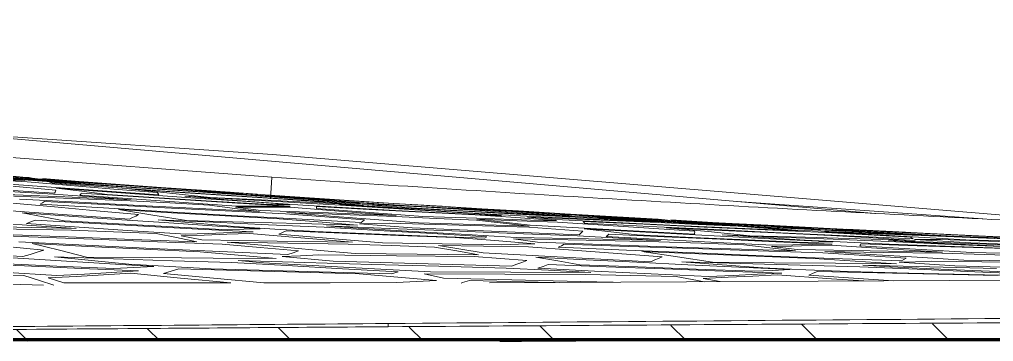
# Model space of a CAD drawing. Header units: metres. Extents: x -199 to 506, y -5 to 23.
# Drawn here: x 250.14 to 254.846, y -1.373 to 0.183 of the extents above; entities that cross this region are included whole.
import ezdxf

# ---------------------------------------------------------------- set-up
doc = ezdxf.new("R2010")
doc.units = ezdxf.units.M
for name, color, linetype, lineweight in [('06MUREXT', 92, 'Continuous', 9), ('14HATCH-1', 14, 'Continuous', 5), ('46BANQ', 8, 'Continuous', 5), ('46BANQ-1', 8, 'Continuous', 13), ('70LINEA_1_0', 6, 'Continuous', 80)]:
    doc.layers.add(name, color=color, linetype=linetype, lineweight=lineweight)

# ---------------------------------------------------------------- blocks, each defined once
blk = doc.blocks.new('FP_58-603rWestElevEje1Paint')
at = {"layer": '14HATCH-1'}
for p, q in [((67.9654, -0.5867), (67.6991, -0.5671)), ((67.953, -0.5847), (67.7169, -0.5672)), ((67.9051, -0.5949), (67.7181, -0.5793)), ((67.9168, -0.6016), (67.7374, -0.5912)), ((68.0457, -0.5951), (67.7561, -0.5758)), ((68.0561, -0.5975), (67.765, -0.5785)), ((67.898, -0.5918), (67.765, -0.5785)), ((68.0548, -0.629), (67.8081, -0.6105)), ((67.9113, -0.5797), (67.8477, -0.5747)), ((67.849, -0.593), (67.9051, -0.5949)), ((68.1691, -0.6105), (67.898, -0.5918)), ((67.926, -0.5812), (67.9113, -0.5797)), ((67.926, -0.5812), (67.9113, -0.5797)), ((68.125, -0.619), (67.9168, -0.6016)), ((67.9399, -0.5829), (67.926, -0.5812)), ((67.9399, -0.5829), (67.926, -0.5812)), ((67.953, -0.5847), (67.9399, -0.5829)), ((68.1497, -0.6006), (67.9654, -0.5867)), ((68.1667, -0.5993), (67.99, -0.5855)), ((68.0303, -0.6053), (68.0234, -0.6022)), ((68.2955, -0.6206), (68.0234, -0.6022)), ((68.0364, -0.6086), (68.0303, -0.6053)), ((68.3309, -0.6292), (68.0364, -0.6086)), ((68.335, -0.6144), (68.0457, -0.5951)), ((68.2949, -0.609), (68.0533, -0.5911)), ((68.067, -0.5928), (68.0533, -0.5911)), ((68.3468, -0.6165), (68.0561, -0.5975)), ((68.08, -0.5947), (68.067, -0.5928)), ((68.3267, -0.613), (68.08, -0.5947)), ((68.335, -0.6144), (68.1497, -0.6006)), ((68.4088, -0.6171), (68.1667, -0.5993)), ((68.4413, -0.6288), (68.1691, -0.6105)), ((68.5379, -0.6266), (68.2949, -0.609)), ((68.0439, -0.6609), (67.7612, -0.6444)), ((68.048, -0.6557), (67.7975, -0.6408)), ((68.0551, -0.6409), (67.8085, -0.6194)), ((68.048, -0.6557), (68.0513, -0.6506)), ((68.0513, -0.6506), (68.0536, -0.6457)), ((68.0513, -0.6506), (68.0536, -0.6457)), ((68.0536, -0.6457), (68.0551, -0.6409)), ((68.0536, -0.6457), (68.0551, -0.6409)), ((68.3031, -0.6471), (68.0548, -0.629)), ((68.279, -0.6482), (68.0555, -0.6318)), ((68.1798, -0.6469), (68.0555, -0.6318)), ((68.3342, -0.6362), (68.125, -0.619)), ((68.1747, -0.6613), (68.1773, -0.6564)), ((68.4277, -0.6726), (68.1773, -0.6564)), ((68.3032, -0.6621), (68.1798, -0.6469)), ((68.5038, -0.6643), (68.279, -0.6482)), ((68.5688, -0.6387), (68.2955, -0.6206)), ((68.5529, -0.665), (68.3031, -0.6471)), ((68.5748, -0.6311), (68.3267, -0.613)), ((68.6273, -0.6494), (68.3309, -0.6292)), ((68.5444, -0.6531), (68.3342, -0.6362)), ((68.5271, -0.6289), (68.3468, -0.6165)), ((68.6554, -0.6526), (68.4079, -0.6359)), ((68.6055, -0.6563), (68.4079, -0.6359)), ((68.6522, -0.6345), (68.4088, -0.6171)), ((68.7147, -0.6469), (68.4413, -0.6288)), ((68.7079, -0.6413), (68.5271, -0.6289)), ((68.7821, -0.6438), (68.5379, -0.6266)), ((68.5481, -0.6569), (68.5444, -0.6531)), ((68.551, -0.6608), (68.5481, -0.6569)), ((68.8432, -0.6565), (68.5688, -0.6387)), ((68.8244, -0.6488), (68.5748, -0.6311)), ((68.8012, -0.677), (68.6055, -0.6563)), ((68.9256, -0.6691), (68.6273, -0.6494)), ((68.8969, -0.6517), (68.6522, -0.6345)), ((68.9042, -0.669), (68.6554, -0.6526)), ((68.849, -0.6529), (68.7079, -0.6413)), ((68.9893, -0.6646), (68.7147, -0.6469)), ((69.0276, -0.6608), (68.7821, -0.6438)), ((68.8244, -0.6488), (68.893, -0.6526)), ((68.9783, -0.6623), (68.8371, -0.6507)), ((68.8371, -0.6507), (68.9065, -0.6544)), ((69.1188, -0.674), (68.8432, -0.6565)), ((68.9893, -0.6646), (68.849, -0.6529)), ((68.893, -0.6526), (68.9607, -0.6566)), ((68.9065, -0.6544), (68.9751, -0.6582)), ((68.9607, -0.6566), (69.0275, -0.6608)), ((68.9751, -0.6582), (69.0428, -0.6622)), ((68.0911, -0.6802), (67.7669, -0.6674)), ((68.0975, -0.6746), (67.7751, -0.6614)), ((68.0476, -0.723), (67.8457, -0.7043)), ((68.1673, -0.7003), (67.879, -0.6847)), ((67.9789, -0.7088), (67.9902, -0.7023)), ((67.9902, -0.7023), (68.0006, -0.6959)), ((68.2901, -0.7112), (68.0006, -0.6959)), ((68.231, -0.6745), (68.0439, -0.6609)), ((68.4144, -0.6932), (68.0911, -0.6802)), ((68.419, -0.6878), (68.0975, -0.6746)), ((68.4568, -0.7156), (68.1673, -0.7003)), ((68.1713, -0.6665), (68.1747, -0.6613)), ((68.4216, -0.6843), (68.1713, -0.6665)), ((68.419, -0.6878), (68.231, -0.6745)), ((68.5541, -0.6783), (68.3032, -0.6621)), ((68.6058, -0.7036), (68.4144, -0.6932)), ((68.6735, -0.7018), (68.4216, -0.6843)), ((68.6796, -0.6886), (68.4277, -0.6726)), ((68.7298, -0.6801), (68.5038, -0.6643)), ((68.553, -0.665), (68.551, -0.6608)), ((68.8063, -0.6942), (68.5541, -0.6783)), ((68.7977, -0.7139), (68.6058, -0.7036)), ((68.927, -0.7189), (68.6735, -0.7018)), ((68.8672, -0.6861), (68.6772, -0.671)), ((68.9274, -0.6857), (68.6772, -0.671)), ((68.9327, -0.7043), (68.6796, -0.6886)), ((68.9571, -0.6956), (68.7298, -0.6801)), ((69.0489, -0.6891), (68.8012, -0.677)), ((69.0598, -0.7097), (68.8063, -0.6942)), ((69.058, -0.701), (68.8672, -0.6861)), ((69.1543, -0.6851), (68.9042, -0.669)), ((69.2257, -0.6884), (68.9256, -0.6691)), ((69.1784, -0.7001), (68.9274, -0.6857)), ((69.1871, -0.7196), (68.9327, -0.7043)), ((69.1856, -0.7108), (68.9571, -0.6956)), ((69.2735, -0.6802), (68.9783, -0.6623)), ((69.3048, -0.6803), (69.0428, -0.6622)), ((69.2961, -0.7012), (69.0489, -0.6891)), ((69.2487, -0.7136), (69.058, -0.701)), ((69.3451, -0.6857), (69.108, -0.6717)), ((69.3249, -0.6871), (69.108, -0.6717)), ((69.3137, -0.688), (69.1188, -0.674)), ((69.1585, -0.6699), (69.1428, -0.6686)), ((69.3482, -0.6993), (69.1543, -0.6851)), ((69.4215, -0.6877), (69.1585, -0.6699)), ((69.4303, -0.7143), (69.1784, -0.7001)), ((69.5276, -0.7073), (69.2257, -0.6884)), ((69.568, -0.6981), (69.2735, -0.6802)), ((69.5428, -0.7134), (69.2961, -0.7012)), ((69.568, -0.6981), (69.3048, -0.6803)), ((69.5093, -0.7018), (69.3137, -0.688)), ((69.5426, -0.7023), (69.3249, -0.6871)), ((69.5819, -0.6998), (69.3451, -0.6857)), ((69.5428, -0.7134), (69.3482, -0.6993)), ((69.6857, -0.7053), (69.4215, -0.6877)), ((69.5188, -0.7044), (69.5093, -0.7018)), ((69.5276, -0.7073), (69.5188, -0.7044)), ((69.7613, -0.7173), (69.5426, -0.7023)), ((69.7663, -0.7112), (69.5819, -0.6998)), ((69.9207, -0.7197), (69.6857, -0.7053)), ((67.9031, -0.7465), (67.6521, -0.7285)), ((68.1193, -0.7674), (67.8918, -0.7516)), ((67.9942, -0.7707), (67.8918, -0.7516)), ((68.1557, -0.7641), (67.9031, -0.7465)), ((68.2854, -0.7275), (67.9789, -0.7088)), ((68.2506, -0.7415), (68.0476, -0.723)), ((68.4546, -0.7598), (68.2506, -0.7415)), ((68.5938, -0.7457), (68.2854, -0.7275)), ((68.5807, -0.7263), (68.2901, -0.7112)), ((68.6142, -0.7504), (68.3567, -0.7353)), ((68.5227, -0.7618), (68.3567, -0.7353)), ((68.7474, -0.7306), (68.4568, -0.7156)), ((68.8724, -0.7411), (68.5807, -0.7263)), ((68.9041, -0.7635), (68.5938, -0.7457)), ((68.8731, -0.7652), (68.6142, -0.7504)), ((69.0392, -0.7454), (68.7474, -0.7306)), ((68.9189, -0.7295), (68.7977, -0.7139)), ((69.1652, -0.7556), (68.8724, -0.7411)), ((69.0392, -0.7454), (68.9189, -0.7295)), ((68.9234, -0.7242), (69.0122, -0.724)), ((69.0447, -0.7398), (68.9234, -0.7242)), ((68.927, -0.7189), (69.0147, -0.719)), ((69.0122, -0.724), (69.0999, -0.7241)), ((69.0147, -0.719), (69.1014, -0.7192)), ((69.3722, -0.7516), (69.0447, -0.7398)), ((69.0598, -0.7097), (69.123, -0.7102)), ((69.0999, -0.7241), (69.1865, -0.7243)), ((69.1014, -0.7192), (69.1871, -0.7196)), ((69.123, -0.7102), (69.1856, -0.7108)), ((69.4341, -0.7592), (69.171, -0.75)), ((69.3822, -0.7668), (69.171, -0.75)), ((69.4419, -0.744), (69.1866, -0.7243)), ((69.4402, -0.7261), (69.2487, -0.7136)), ((69.3146, -0.725), (69.3136, -0.7206)), ((69.5684, -0.7343), (69.3136, -0.7206)), ((69.3147, -0.7295), (69.3146, -0.725)), ((69.5711, -0.749), (69.3147, -0.7295)), ((69.6986, -0.7634), (69.3722, -0.7516)), ((69.5548, -0.7202), (69.4253, -0.7107)), ((69.7088, -0.7266), (69.4253, -0.7107)), ((69.6863, -0.7307), (69.4303, -0.7143)), ((69.6952, -0.7397), (69.4403, -0.7261)), ((69.6986, -0.7634), (69.4419, -0.744)), ((69.7966, -0.7286), (69.5356, -0.7102)), ((69.5356, -0.7102), (69.5928, -0.7119)), ((69.8114, -0.7364), (69.5548, -0.7202)), ((69.824, -0.7477), (69.5684, -0.7343)), ((69.8288, -0.7682), (69.5711, -0.749)), ((69.5928, -0.7119), (69.6495, -0.7136)), ((69.9537, -0.7294), (69.6495, -0.7136)), ((69.9438, -0.7467), (69.6863, -0.7307)), ((69.9509, -0.753), (69.6952, -0.7397)), ((69.9932, -0.7422), (69.7088, -0.7266)), ((70.0032, -0.7302), (69.7613, -0.7173)), ((69.9511, -0.7225), (69.7663, -0.7112)), ((70.0489, -0.7425), (69.7966, -0.7286)), ((70.0694, -0.7523), (69.8114, -0.7364)), ((70.0804, -0.7609), (69.824, -0.7477)), ((70.1131, -0.7316), (69.9362, -0.721)), ((70.0842, -0.7311), (69.9363, -0.721)), ((70.2026, -0.7625), (69.9438, -0.7467)), ((70.2074, -0.7661), (69.9509, -0.753)), ((70.0982, -0.7328), (69.9511, -0.7225)), ((70.257, -0.7453), (69.9537, -0.7294)), ((70.2786, -0.7575), (69.9932, -0.7422)), ((70.2446, -0.7432), (70.0032, -0.7302)), ((70.302, -0.7562), (70.0489, -0.7425)), ((70.3288, -0.7678), (70.0694, -0.7523)), ((70.2315, -0.7413), (70.0842, -0.7311)), ((70.2446, -0.7432), (70.0982, -0.7328)), ((70.2897, -0.7423), (70.1131, -0.7316)), ((70.4901, -0.7567), (70.2315, -0.7413)), ((70.524, -0.7622), (70.257, -0.7453)), ((70.5143, -0.7558), (70.2897, -0.7423)), ((67.9129, -0.8032), (67.9346, -0.7948)), ((67.9346, -0.7948), (67.9554, -0.7866)), ((68.2165, -0.8013), (67.9554, -0.7866)), ((68.0957, -0.79), (67.9942, -0.7707)), ((68.3573, -0.8045), (68.0957, -0.79)), ((68.3481, -0.783), (68.1193, -0.7674)), ((68.41, -0.7814), (68.1557, -0.7641)), ((68.5782, -0.7983), (68.3481, -0.783)), ((68.4101, -0.7814), (68.4259, -0.7741)), ((68.4259, -0.7741), (68.4407, -0.7669)), ((68.4407, -0.7669), (68.4546, -0.7598)), ((68.6866, -0.7886), (68.5227, -0.7618)), ((68.733, -0.8013), (68.5484, -0.785)), ((68.815, -0.797), (68.5485, -0.785)), ((68.8097, -0.8134), (68.5782, -0.7983)), ((68.9623, -0.7959), (68.6866, -0.7886)), ((69.0825, -0.8087), (68.815, -0.797)), ((69.1334, -0.7797), (68.8731, -0.7652)), ((69.2164, -0.7808), (68.9041, -0.7635)), ((69.2374, -0.8031), (68.9623, -0.7959)), ((69.3221, -0.7951), (69.1334, -0.7797)), ((69.355, -0.7708), (69.1652, -0.7556)), ((69.5304, -0.7978), (69.2164, -0.7808)), ((69.5117, -0.8104), (69.3221, -0.7951)), ((69.5456, -0.7858), (69.355, -0.7708)), ((69.5944, -0.7833), (69.3822, -0.7668)), ((69.6965, -0.7684), (69.4341, -0.7592)), ((69.5304, -0.7978), (69.5385, -0.7917)), ((69.5385, -0.7917), (69.5456, -0.7858)), ((69.8076, -0.7997), (69.5944, -0.7833)), ((69.892, -0.7778), (69.6965, -0.7684)), ((70.076, -0.8078), (69.8076, -0.7997)), ((70.0888, -0.7777), (69.8288, -0.7682)), ((70.0879, -0.7871), (69.892, -0.7778)), ((70.277, -0.7745), (70.0804, -0.7609)), ((70.2162, -0.8014), (70.088, -0.7871)), ((70.348, -0.7872), (70.0888, -0.7777)), ((70.2843, -0.7892), (70.0888, -0.7823)), ((70.218, -0.7964), (70.0888, -0.7823)), ((70.2074, -0.7661), (70.2026, -0.7625)), ((70.3464, -0.8107), (70.218, -0.7964)), ((70.4744, -0.7879), (70.277, -0.7745)), ((70.5648, -0.7725), (70.2786, -0.7575)), ((70.4794, -0.7962), (70.2843, -0.7892)), ((70.5557, -0.7697), (70.302, -0.7562)), ((70.6435, -0.7813), (70.3288, -0.7678)), ((70.6506, -0.7845), (70.3342, -0.7714)), ((70.4707, -0.784), (70.3342, -0.7714)), ((70.348, -0.7872), (70.4115, -0.7875)), ((70.4115, -0.7875), (70.4744, -0.7879)), ((70.762, -0.798), (70.4707, -0.784)), ((70.6991, -0.8111), (70.4794, -0.7962)), ((70.7499, -0.7719), (70.4901, -0.7567)), ((70.733, -0.7716), (70.4991, -0.758)), ((70.646, -0.7683), (70.4991, -0.758)), ((70.7396, -0.769), (70.5143, -0.7558)), ((70.5353, -0.7645), (70.524, -0.7622)), ((70.5353, -0.7645), (70.524, -0.7622)), ((70.5459, -0.767), (70.5353, -0.7645)), ((70.5459, -0.767), (70.5353, -0.7645)), ((70.5557, -0.7697), (70.5459, -0.767)), ((70.7606, -0.7837), (70.5648, -0.7725)), ((70.6064, -0.7968), (70.6029, -0.7928)), ((70.8951, -0.8066), (70.6029, -0.7928)), ((70.6092, -0.8009), (70.6064, -0.7968)), ((70.9572, -0.7948), (70.6435, -0.7813)), ((70.7921, -0.7788), (70.646, -0.7683)), ((70.9658, -0.7977), (70.6506, -0.7845)), ((70.9267, -0.7869), (70.6691, -0.7729)), ((70.6795, -0.7754), (70.6691, -0.7729)), ((70.6892, -0.7781), (70.6795, -0.7754)), ((70.951, -0.7929), (70.6893, -0.7781)), ((70.9679, -0.785), (70.733, -0.7716)), ((70.9658, -0.7821), (70.7396, -0.769)), ((71.011, -0.7867), (70.7499, -0.7719)), ((70.9572, -0.7948), (70.7606, -0.7837)), ((71.054, -0.8117), (70.762, -0.798)), ((71.05, -0.7927), (70.7921, -0.7788)), ((71.1852, -0.8007), (70.9267, -0.7869)), ((71.2139, -0.8074), (70.951, -0.7929)), ((70.9816, -0.7835), (70.9658, -0.7821)), ((71.1589, -0.8071), (70.9658, -0.7977)), ((71.2038, -0.7981), (70.9679, -0.785)), ((70.9966, -0.785), (70.9816, -0.7835)), ((71.011, -0.7867), (70.9966, -0.785)), ((71.2537, -0.799), (71.0257, -0.7854)), ((71.3088, -0.8064), (71.05, -0.7927)), ((71.3367, -0.8044), (71.1324, -0.7928)), ((71.3851, -0.8061), (71.1325, -0.7928)), ((71.4406, -0.8109), (71.2038, -0.7981)), ((71.4957, -0.8113), (71.2537, -0.799)), ((68.1298, -0.8348), (67.7698, -0.828)), ((67.9614, -0.8133), (67.7709, -0.8001)), ((68.1529, -0.8262), (67.7948, -0.8191)), ((68.1678, -0.8205), (67.9129, -0.8032)), ((68.1529, -0.8262), (67.9614, -0.8133)), ((68.334, -0.8432), (68.1298, -0.8348)), ((68.4244, -0.8375), (68.1678, -0.8205)), ((68.4791, -0.8156), (68.2165, -0.8013)), ((68.5387, -0.8515), (68.334, -0.8432)), ((68.6202, -0.8188), (68.3573, -0.8045)), ((68.6827, -0.8541), (68.4244, -0.8375)), ((68.743, -0.8297), (68.4791, -0.8156)), ((68.8845, -0.8327), (68.6202, -0.8188)), ((68.9184, -0.8175), (68.733, -0.8013)), ((69.0082, -0.8434), (68.743, -0.8297)), ((68.7924, -0.8504), (68.9009, -0.8468)), ((69.0425, -0.8281), (68.8097, -0.8134)), ((68.8845, -0.8327), (68.9638, -0.8304)), ((68.9009, -0.8468), (69.0082, -0.8434)), ((69.1128, -0.8297), (68.9184, -0.8175)), ((68.9638, -0.8304), (69.0425, -0.8281)), ((69.3507, -0.8203), (69.0825, -0.8087)), ((69.308, -0.8418), (69.1128, -0.8297)), ((69.1323, -0.8541), (69.1501, -0.8463)), ((69.1501, -0.8463), (69.167, -0.8387)), ((69.4386, -0.8497), (69.167, -0.8387)), ((69.5117, -0.8104), (69.2374, -0.8031)), ((69.5797, -0.8526), (69.308, -0.8418)), ((69.6116, -0.8361), (69.3507, -0.8203)), ((69.4892, -0.8237), (69.3631, -0.8134)), ((69.6649, -0.8262), (69.3631, -0.8134)), ((69.7507, -0.8393), (69.4893, -0.8237)), ((69.5215, -0.804), (69.594, -0.8028)), ((69.7759, -0.824), (69.5215, -0.804)), ((69.594, -0.8028), (69.6658, -0.8016)), ((69.874, -0.8516), (69.6116, -0.8361)), ((69.9676, -0.8388), (69.6649, -0.8262)), ((70.0035, -0.8114), (69.6658, -0.8016)), ((70.0137, -0.8547), (69.7507, -0.8393)), ((70.0444, -0.8352), (69.7759, -0.824)), ((70.2713, -0.851), (69.9676, -0.8388)), ((70.3398, -0.8212), (70.0035, -0.8114)), ((70.3135, -0.8462), (70.0444, -0.8352)), ((70.3436, -0.8158), (70.076, -0.8078)), ((70.3436, -0.8158), (70.2162, -0.8014)), ((70.5834, -0.8569), (70.3135, -0.8462)), ((70.6008, -0.8397), (70.3398, -0.8212)), ((70.6096, -0.8256), (70.3464, -0.8106)), ((70.5901, -0.851), (70.5959, -0.8453)), ((70.5901, -0.851), (70.5959, -0.8453)), ((70.5959, -0.8453), (70.6008, -0.8397)), ((70.5959, -0.8453), (70.6008, -0.8397)), ((70.8462, -0.8422), (70.608, -0.829)), ((70.736, -0.8434), (70.608, -0.829)), ((70.924, -0.8169), (70.6092, -0.8009)), ((70.8741, -0.8402), (70.6096, -0.8256)), ((70.9197, -0.8257), (70.6991, -0.8111)), ((70.8631, -0.8579), (70.736, -0.8434)), ((71.0855, -0.855), (70.8462, -0.8422)), ((71.14, -0.8545), (70.8741, -0.8402)), ((71.188, -0.8201), (70.8951, -0.8066)), ((71.1412, -0.8402), (70.9197, -0.8257)), ((71.2403, -0.8325), (70.924, -0.8169)), ((71.2685, -0.8358), (71.0044, -0.8229)), ((71.2073, -0.8422), (71.0044, -0.8229)), ((71.3468, -0.8252), (71.054, -0.8117)), ((71.1417, -0.8448), (71.1412, -0.8402)), ((71.1413, -0.8496), (71.1417, -0.8448)), ((71.3523, -0.8164), (71.1589, -0.8071)), ((71.4447, -0.8142), (71.1852, -0.8007)), ((71.4817, -0.8333), (71.188, -0.8201)), ((71.4084, -0.8619), (71.2073, -0.8422)), ((71.4781, -0.8215), (71.2139, -0.8074)), ((71.5581, -0.8476), (71.2403, -0.8325)), ((71.5336, -0.8483), (71.2685, -0.8358)), ((71.5685, -0.8197), (71.3088, -0.8064)), ((71.5415, -0.8159), (71.3367, -0.8044)), ((71.6402, -0.8384), (71.3468, -0.8252)), ((71.4966, -0.8273), (71.3523, -0.8164)), ((71.6383, -0.8192), (71.3851, -0.8061)), ((71.6784, -0.8234), (71.4406, -0.8109)), ((71.7052, -0.8273), (71.4447, -0.8142)), ((71.4781, -0.8215), (71.5548, -0.8233)), ((71.776, -0.8462), (71.4817, -0.8333)), ((71.6322, -0.8352), (71.4877, -0.8243)), ((71.4877, -0.8243), (71.5653, -0.8259)), ((71.7371, -0.8237), (71.4957, -0.8113)), ((71.6402, -0.8384), (71.4966, -0.8273)), ((71.7399, -0.8263), (71.5415, -0.8159)), ((71.5548, -0.8233), (71.6305, -0.8252)), ((71.5653, -0.8259), (71.6419, -0.8276)), ((71.5685, -0.8197), (71.6237, -0.8215)), ((71.6237, -0.8215), (71.6784, -0.8234)), ((71.6305, -0.8252), (71.7052, -0.8273)), ((71.95, -0.8473), (71.6322, -0.8352)), ((71.892, -0.832), (71.6383, -0.8192)), ((71.6419, -0.8276), (71.7175, -0.8296)), ((71.9914, -0.8446), (71.7175, -0.8296)), ((71.9388, -0.8364), (71.7399, -0.8263)), ((72.0233, -0.8525), (71.7681, -0.8431)), ((71.9953, -0.856), (71.7681, -0.8431)), ((71.9802, -0.858), (71.776, -0.8462)), ((71.8292, -0.8328), (71.8156, -0.8309)), ((72.0718, -0.8431), (71.8156, -0.8309)), ((71.8421, -0.8349), (71.8292, -0.8328)), ((72.1168, -0.8497), (71.8421, -0.8349)), ((72.0134, -0.8379), (71.8751, -0.8308)), ((72.1604, -0.8451), (71.8751, -0.8308)), ((72.1576, -0.8454), (71.8921, -0.832)), ((72.195, -0.8486), (71.9388, -0.8364)), ((72.2664, -0.8594), (71.9914, -0.8446)), ((72.2794, -0.8511), (72.0134, -0.8379)), ((72.3285, -0.8551), (72.0718, -0.8431)), ((72.4242, -0.8584), (72.1576, -0.8454)), ((67.9246, -0.8669), (67.6157, -0.8546)), ((68.1146, -0.8674), (67.8057, -0.8552)), ((68.1977, -0.907), (67.8759, -0.8907)), ((68.2346, -0.8789), (67.9246, -0.8669)), ((68.4247, -0.8794), (68.1146, -0.8674)), ((68.5459, -0.8907), (68.2346, -0.8789)), ((68.736, -0.8911), (68.4247, -0.8794)), ((68.6378, -0.8712), (68.5387, -0.8515)), ((68.8584, -0.9021), (68.5459, -0.8907)), ((68.736, -0.8911), (68.6378, -0.8712)), ((68.6607, -0.8626), (68.7716, -0.8586)), ((68.76, -0.8823), (68.6607, -0.8626)), ((68.6827, -0.8541), (68.7924, -0.8504)), ((69.1245, -0.888), (68.76, -0.8823)), ((68.7716, -0.8586), (68.8812, -0.8549)), ((68.8812, -0.8549), (68.9897, -0.8513)), ((69.1755, -0.8976), (68.8826, -0.8933)), ((69.0879, -0.9114), (68.8826, -0.8933)), ((69.2379, -0.8727), (68.9897, -0.8513)), ((69.4877, -0.8937), (69.1245, -0.888)), ((69.3817, -0.8752), (69.1323, -0.8541)), ((69.4877, -0.8937), (69.2379, -0.8727)), ((69.6326, -0.896), (69.3817, -0.8752)), ((69.711, -0.8604), (69.4386, -0.8497)), ((69.8522, -0.8633), (69.5797, -0.8526)), ((69.9842, -0.8709), (69.711, -0.8604)), ((70.1254, -0.8737), (69.8522, -0.8633)), ((70.1379, -0.8668), (69.874, -0.8516)), ((70.176, -0.8857), (69.9842, -0.8709)), ((70.2782, -0.8697), (70.0137, -0.8547)), ((70.1254, -0.8737), (70.1379, -0.8668)), ((70.3687, -0.9004), (70.176, -0.8857)), ((70.6179, -0.8836), (70.2664, -0.8765)), ((70.3824, -0.8932), (70.2664, -0.8765)), ((70.5758, -0.863), (70.2713, -0.851)), ((70.6278, -0.8771), (70.2782, -0.8697)), ((70.6928, -0.9042), (70.3824, -0.8932)), ((70.7755, -0.8739), (70.5758, -0.863)), ((70.5834, -0.8569), (70.5901, -0.851)), ((70.968, -0.8907), (70.6179, -0.8836)), ((70.976, -0.8845), (70.6278, -0.8771)), ((70.7139, -0.8662), (70.7207, -0.8602)), ((70.9809, -0.8805), (70.7139, -0.8662)), ((70.7207, -0.8602), (70.7267, -0.8545)), ((70.9947, -0.8669), (70.7267, -0.8545)), ((70.976, -0.8845), (70.7755, -0.8739)), ((71.1314, -0.8703), (70.8631, -0.8579)), ((71.1735, -0.8981), (70.968, -0.8907)), ((71.2492, -0.8944), (70.9809, -0.8805)), ((71.2639, -0.8791), (70.9947, -0.8669)), ((71.3259, -0.8676), (71.0855, -0.855)), ((71.4007, -0.8823), (71.1314, -0.8703)), ((71.1401, -0.8545), (71.1413, -0.8496)), ((71.534, -0.8909), (71.2639, -0.8791)), ((71.4745, -0.871), (71.2744, -0.8582)), ((71.5423, -0.8688), (71.2744, -0.8582)), ((71.5673, -0.88), (71.3259, -0.8676)), ((71.6711, -0.894), (71.4007, -0.8823)), ((71.6757, -0.8694), (71.4084, -0.8619)), ((71.6755, -0.8837), (71.4745, -0.871)), ((71.7996, -0.8606), (71.5336, -0.8483)), ((71.8052, -0.9025), (71.534, -0.8909)), ((71.8107, -0.8791), (71.5423, -0.8688)), ((71.8773, -0.8623), (71.5581, -0.8476)), ((71.8098, -0.892), (71.5673, -0.88)), ((71.6711, -0.894), (71.7408, -0.893)), ((71.8777, -0.8937), (71.6755, -0.8837)), ((71.9419, -0.8768), (71.6757, -0.8694)), ((71.7408, -0.893), (71.8098, -0.892)), ((72.0031, -0.8726), (71.7996, -0.8606)), ((72.0796, -0.8892), (71.8107, -0.8791)), ((72.1977, -0.8766), (71.8773, -0.8623)), ((72.0807, -0.9034), (71.8777, -0.8937)), ((72.2072, -0.8843), (71.9419, -0.8768)), ((72.2664, -0.8594), (71.95, -0.8473)), ((72.1851, -0.8695), (71.9802, -0.858)), ((72.2232, -0.8687), (71.9953, -0.856)), ((72.2072, -0.8843), (72.0031, -0.8726)), ((72.2776, -0.862), (72.0233, -0.8525)), ((72.2135, -0.8928), (72.0776, -0.8848)), ((72.3796, -0.8961), (72.0776, -0.8848)), ((72.3504, -0.9021), (72.0796, -0.8892)), ((72.3926, -0.8643), (72.1168, -0.8497)), ((72.1918, -0.873), (72.1851, -0.8695)), ((72.1977, -0.8766), (72.1918, -0.873)), ((72.4517, -0.8606), (72.195, -0.8486)), ((72.4763, -0.8958), (72.2029, -0.8804)), ((72.2029, -0.8804), (72.266, -0.8804)), ((72.4847, -0.9054), (72.2135, -0.8928)), ((72.452, -0.8812), (72.2232, -0.8687)), ((72.266, -0.8804), (72.3286, -0.8806)), ((72.4734, -0.8703), (72.2776, -0.862)), ((72.5463, -0.864), (72.2794, -0.8511)), ((72.5855, -0.8669), (72.3285, -0.8551)), ((72.6547, -0.8906), (72.3286, -0.8806)), ((72.6443, -0.874), (72.3926, -0.8643)), ((72.6917, -0.8711), (72.4242, -0.8584)), ((72.7087, -0.8723), (72.4517, -0.8606)), ((72.7112, -0.8895), (72.452, -0.8812)), ((72.6695, -0.8785), (72.4734, -0.8703)), ((72.8141, -0.8766), (72.5463, -0.864)), ((67.9972, -0.9315), (67.7997, -0.9119)), ((68.2099, -0.9132), (67.9411, -0.8997)), ((68.0728, -0.9323), (67.9411, -0.8997)), ((67.9642, -0.9418), (67.9972, -0.9315)), ((68.2023, -0.9652), (68.0728, -0.9323)), ((68.5216, -0.9229), (68.1977, -0.907)), ((68.4801, -0.9264), (68.2099, -0.9132)), ((68.7517, -0.9392), (68.4801, -0.9264)), ((68.8475, -0.9383), (68.5216, -0.9229)), ((68.9349, -0.9559), (68.7517, -0.9392)), ((69.1755, -0.9532), (68.8475, -0.9383)), ((69.0428, -0.9185), (68.8584, -0.9021)), ((69.228, -0.9348), (69.0428, -0.9185)), ((69.2942, -0.9293), (69.0879, -0.9114)), ((69.4675, -0.902), (69.1755, -0.8976)), ((69.2022, -0.9439), (69.228, -0.9348)), ((69.5016, -0.9471), (69.2942, -0.9293)), ((69.6761, -0.9093), (69.4675, -0.902)), ((69.9218, -0.9007), (69.6326, -0.896)), ((69.8851, -0.9166), (69.6761, -0.9093)), ((69.9919, -0.9349), (69.8851, -0.9166)), ((70.1214, -0.9119), (69.9039, -0.9085)), ((70.0118, -0.9267), (69.9039, -0.9085)), ((70.2102, -0.9053), (69.9218, -0.9007)), ((70.0977, -0.9535), (69.9919, -0.9349)), ((70.1188, -0.945), (70.0118, -0.9267)), ((70.3384, -0.9152), (70.1214, -0.9119)), ((70.2102, -0.9053), (70.2898, -0.9028)), ((70.2898, -0.9028), (70.3687, -0.9004)), ((70.5529, -0.9314), (70.3384, -0.9152)), ((70.4827, -0.9174), (70.4976, -0.91)), ((70.8113, -0.9315), (70.4827, -0.9174)), ((70.4976, -0.91), (70.5115, -0.9028)), ((70.8229, -0.9136), (70.5115, -0.9028)), ((70.7683, -0.9474), (70.5529, -0.9314)), ((71.0039, -0.9149), (70.6928, -0.9042)), ((71.1416, -0.9451), (70.8113, -0.9315)), ((71.135, -0.924), (70.8229, -0.9136)), ((71.1621, -0.9499), (70.8864, -0.9386)), ((71.0583, -0.964), (70.8864, -0.9386)), ((71.3158, -0.9253), (71.0039, -0.9149)), ((71.4479, -0.9342), (71.135, -0.924)), ((71.3792, -0.9053), (71.1735, -0.8981)), ((71.5188, -0.908), (71.2492, -0.8944)), ((71.6284, -0.9354), (71.3158, -0.9253)), ((71.5042, -0.9203), (71.3793, -0.9053)), ((71.7615, -0.9441), (71.4479, -0.9342)), ((71.6284, -0.9354), (71.5042, -0.9203)), ((71.512, -0.9141), (71.6097, -0.9118)), ((71.6371, -0.929), (71.512, -0.9141)), ((71.5188, -0.908), (71.6154, -0.906)), ((71.6097, -0.9118), (71.7062, -0.9098)), ((71.6154, -0.906), (71.7109, -0.9041)), ((71.9897, -0.935), (71.6371, -0.929)), ((71.7062, -0.9098), (71.8015, -0.9079)), ((71.7109, -0.9041), (71.8051, -0.9025)), ((72.0535, -0.9422), (71.7704, -0.9377)), ((71.9932, -0.952), (71.7704, -0.9377)), ((72.0704, -0.9246), (71.8016, -0.9079)), ((71.9395, -0.9108), (71.9424, -0.9055)), ((72.2093, -0.9273), (71.9395, -0.9108)), ((71.9424, -0.9055), (71.9444, -0.9003)), ((72.2164, -0.9099), (71.9445, -0.9003)), ((72.3405, -0.941), (71.9897, -0.935)), ((72.3405, -0.941), (72.0704, -0.9246)), ((72.3526, -0.9129), (72.0807, -0.9034)), ((72.4803, -0.9435), (72.2093, -0.9273)), ((72.4888, -0.9192), (72.2164, -0.9099)), ((72.6223, -0.9146), (72.3504, -0.9021)), ((72.6249, -0.9222), (72.3526, -0.9129)), ((72.6822, -0.9071), (72.3796, -0.8961)), ((72.7445, -0.9056), (72.4763, -0.8958)), ((72.7569, -0.9178), (72.4847, -0.9054)), ((72.7616, -0.9283), (72.4888, -0.9192)), ((67.8953, -0.9629), (67.6362, -0.9461)), ((68.0542, -0.9816), (67.8196, -0.9667)), ((67.8954, -0.9629), (67.9303, -0.9523)), ((67.9303, -0.9523), (67.9642, -0.9418)), ((68.2277, -0.9816), (68.0489, -0.9641)), ((68.3333, -0.9733), (68.049, -0.9641)), ((68.2902, -0.9961), (68.0542, -0.9816)), ((68.5086, -0.9676), (68.2023, -0.9652)), ((68.4073, -0.999), (68.2277, -0.9816)), ((68.6186, -0.9824), (68.3333, -0.9733)), ((68.8142, -0.97), (68.5086, -0.9676)), ((68.9049, -0.9912), (68.6186, -0.9824)), ((69.1191, -0.9724), (68.8142, -0.97)), ((69.1191, -0.9724), (68.9349, -0.9559)), ((69.0588, -0.9921), (68.9363, -0.9811)), ((69.2584, -0.9909), (68.9363, -0.9811)), ((69.1477, -0.9627), (69.2372, -0.9587)), ((69.395, -0.9844), (69.1477, -0.9627)), ((69.1755, -0.9532), (69.2022, -0.9439)), ((69.2372, -0.9587), (69.326, -0.9547)), ((69.7015, -0.9584), (69.326, -0.9547)), ((69.6816, -0.9929), (69.3951, -0.9844)), ((69.8001, -0.9503), (69.5016, -0.9471)), ((70.0757, -0.962), (69.7015, -0.9584)), ((70.0977, -0.9535), (69.8001, -0.9503)), ((70.3301, -0.9822), (70.0757, -0.962)), ((70.3876, -0.9594), (70.1188, -0.945)), ((70.3067, -0.991), (70.3301, -0.9822)), ((70.3067, -0.991), (70.3301, -0.9822)), ((70.6174, -0.9777), (70.3739, -0.965)), ((70.4804, -0.9835), (70.3739, -0.965)), ((70.658, -0.9735), (70.3876, -0.9594)), ((70.586, -1.0021), (70.4804, -0.9835)), ((70.862, -0.9901), (70.6174, -0.9777)), ((70.9298, -0.9873), (70.658, -0.9735)), ((70.9848, -0.9632), (70.7683, -0.9474)), ((70.9299, -0.9873), (70.9492, -0.9791)), ((70.9492, -0.9791), (70.9675, -0.9711)), ((70.9675, -0.9711), (70.9848, -0.9632)), ((71.2283, -0.9898), (71.0583, -0.964)), ((71.4734, -0.9583), (71.1416, -0.9451)), ((71.439, -0.9608), (71.1621, -0.9499)), ((71.7168, -0.9715), (71.439, -0.9608)), ((71.8067, -0.9711), (71.4734, -0.9583)), ((71.9163, -0.9847), (71.7168, -0.9715)), ((71.9618, -0.957), (71.7615, -0.9441)), ((72.1415, -0.9834), (71.8067, -0.9711)), ((72.1165, -0.9977), (71.9163, -0.9847)), ((72.1628, -0.9698), (71.9618, -0.957)), ((72.2169, -0.966), (71.9932, -0.952)), ((72.3355, -0.9468), (72.0535, -0.9422)), ((72.1294, -0.9904), (72.2085, -0.9877)), ((72.1415, -0.9834), (72.1526, -0.9765)), ((72.1526, -0.9765), (72.1628, -0.9698)), ((72.2085, -0.9877), (72.2869, -0.985)), ((72.4416, -0.9799), (72.2169, -0.966)), ((72.6491, -0.9889), (72.2869, -0.985)), ((72.5439, -0.9532), (72.3355, -0.9468)), ((72.7293, -0.9833), (72.4416, -0.9799)), ((72.7589, -0.9483), (72.4803, -0.9435)), ((72.7525, -0.9593), (72.5439, -0.9532)), ((67.9026, -1.0077), (67.6288, -0.9949)), ((68.0591, -1.0084), (67.7848, -0.9957)), ((68.178, -1.0201), (67.9026, -1.0077)), ((68.3349, -1.0207), (68.0591, -1.0084)), ((68.4548, -1.0322), (68.178, -1.0201)), ((68.5276, -1.0104), (68.2902, -0.9961)), ((68.3243, -1.0394), (68.4548, -1.0322)), ((68.3349, -1.0207), (68.4316, -1.0155)), ((68.6056, -1.0108), (68.4073, -0.999)), ((68.4316, -1.0155), (68.5276, -1.0104)), ((68.5751, -1.0437), (68.6122, -1.0327)), ((68.8047, -1.0224), (68.6056, -1.0108)), ((68.6122, -1.0327), (68.6483, -1.0218)), ((68.9381, -1.0301), (68.6483, -1.0218)), ((69.0947, -1.0306), (68.8048, -1.0224)), ((69.1712, -1.0065), (68.9049, -0.9912)), ((69.2287, -1.0381), (68.9381, -1.0301)), ((69.3257, -1.0073), (69.0588, -0.9921)), ((69.3855, -1.0385), (69.0947, -1.0306)), ((69.4391, -1.0215), (69.1712, -1.0065)), ((69.5815, -1.0004), (69.2584, -0.9909)), ((69.5943, -1.0221), (69.3257, -1.0073)), ((69.7087, -1.0361), (69.4391, -1.0215)), ((69.9057, -1.0096), (69.5815, -1.0004)), ((69.8645, -1.0366), (69.5943, -1.0221)), ((69.969, -1.0011), (69.6816, -0.9929)), ((70.2309, -1.0185), (69.9057, -1.0096)), ((70.2571, -1.0092), (69.969, -1.0011)), ((70.435, -1.029), (70.2309, -1.0185)), ((70.2571, -1.0092), (70.2824, -1)), ((70.2824, -1), (70.3067, -0.991)), ((70.2824, -1), (70.3067, -0.991)), ((70.3844, -1.0193), (70.4098, -1.0101)), ((70.6574, -1.033), (70.3844, -1.0193)), ((70.4098, -1.0101), (70.4343, -1.001)), ((70.7145, -1.0119), (70.4343, -1.001)), ((70.64, -1.0392), (70.435, -1.029)), ((70.8665, -1.0128), (70.586, -1.0021)), ((70.9318, -1.0464), (70.6574, -1.033)), ((70.9959, -1.0224), (70.7145, -1.0119)), ((71.1079, -1.0022), (70.862, -0.9901)), ((71.1481, -1.0232), (70.8665, -1.0128)), ((71.2785, -1.0326), (70.9959, -1.0224)), ((71.275, -1.0026), (71.0792, -0.9885)), ((71.3653, -0.9964), (71.0793, -0.9885)), ((71.3549, -1.0141), (71.1079, -1.0022)), ((71.4309, -1.0333), (71.1481, -1.0232)), ((71.5255, -0.9924), (71.2283, -0.9898)), ((71.4716, -1.0165), (71.275, -1.0026)), ((71.5621, -1.0426), (71.2785, -1.0326)), ((71.6031, -1.0256), (71.3549, -1.0141)), ((71.6519, -1.0041), (71.3653, -0.9964)), ((71.4309, -1.0333), (71.5174, -1.0294)), ((71.6787, -1.026), (71.4716, -1.0165)), ((71.5174, -1.0294), (71.6031, -1.0256)), ((71.8216, -0.995), (71.5255, -0.9924)), ((71.9389, -1.0115), (71.6519, -1.0041)), ((71.8865, -1.0354), (71.6787, -1.026)), ((71.7148, -1.0431), (71.735, -1.0347)), ((72.0255, -1.0416), (71.735, -1.0347)), ((72.1165, -0.9977), (71.8216, -0.995)), ((72.2163, -1.0238), (71.939, -1.0115)), ((72.0878, -1.0126), (71.9545, -1.0038)), ((72.277, -1.0121), (71.9545, -1.0038)), ((72.3656, -1.0247), (72.0878, -1.0126)), ((72.3978, -1.0074), (72.1294, -0.9904)), ((72.4949, -1.0357), (72.2163, -1.0238)), ((72.6, -1.02), (72.277, -1.0121)), ((72.6446, -1.0365), (72.3656, -1.0247)), ((72.6841, -1.0146), (72.3979, -1.0074)), ((67.9003, -1.0541), (67.6822, -1.0478)), ((68.0597, -1.0543), (67.7964, -1.0382)), ((67.9759, -1.0779), (67.9003, -1.0541)), ((68.0451, -1.1001), (67.9759, -1.0779)), ((68.0183, -1.066), (68.1523, -1.0583)), ((68.0941, -1.0898), (68.0183, -1.066)), ((68.0597, -1.0543), (68.1926, -1.0468)), ((68.1523, -1.0583), (68.2852, -1.0507)), ((68.1926, -1.0468), (68.3243, -1.0394)), ((68.2852, -1.0507), (68.4169, -1.0434)), ((68.6575, -1.0664), (68.4169, -1.0434)), ((68.8169, -1.0665), (68.5751, -1.0437)), ((68.8997, -1.089), (68.6575, -1.0664)), ((69.0604, -1.0889), (68.8169, -1.0665)), ((69.5203, -1.0459), (69.2287, -1.0381)), ((69.6771, -1.0463), (69.3855, -1.0385)), ((69.7068, -1.0619), (69.5203, -1.0459)), ((69.6771, -1.0463), (69.7087, -1.0361)), ((69.8943, -1.0778), (69.7068, -1.0619)), ((69.7979, -1.0831), (69.8943, -1.0778)), ((70.2243, -1.0476), (69.8337, -1.0467)), ((69.9272, -1.0674), (69.8337, -1.0467)), ((70.253, -1.0379), (69.8645, -1.0366)), ((70.2586, -1.0753), (69.9272, -1.0674)), ((70.0198, -1.0883), (70.0529, -1.0778)), ((70.3854, -1.0856), (70.0529, -1.0778)), ((70.6133, -1.0487), (70.2243, -1.0476)), ((70.64, -1.0392), (70.253, -1.0379)), ((70.5909, -1.083), (70.2586, -1.0753)), ((70.8328, -1.054), (70.6133, -1.0487)), ((71.0527, -1.0592), (70.8328, -1.054)), ((71.2078, -1.0595), (70.9318, -1.0464)), ((71.1559, -1.0782), (71.0527, -1.0592)), ((71.1878, -1.0842), (71.1559, -1.0782)), ((71.1823, -1.0688), (71.3029, -1.0628)), ((71.2643, -1.0838), (71.1823, -1.0688)), ((71.2078, -1.0595), (71.3272, -1.0537)), ((71.3029, -1.0628), (71.4222, -1.0569)), ((71.3272, -1.0537), (71.4453, -1.048)), ((71.4222, -1.0569), (71.5402, -1.0513)), ((71.4453, -1.048), (71.5621, -1.0426)), ((71.8034, -1.0696), (71.5402, -1.0513)), ((71.6937, -1.0517), (71.7148, -1.0431)), ((71.9579, -1.0698), (71.6937, -1.0517)), ((71.9596, -1.0803), (71.8034, -1.0696)), ((72.177, -1.0422), (71.8866, -1.0354)), ((72.1024, -1.0795), (71.9579, -1.0698)), ((72.3166, -1.0482), (72.0255, -1.0416)), ((72.468, -1.0488), (72.177, -1.0422)), ((72.608, -1.0546), (72.3166, -1.0482)), ((72.7593, -1.0551), (72.468, -1.0488)), ((72.7748, -1.0474), (72.4949, -1.0357)), ((67.9948, -1.1004), (67.7191, -1.0932)), ((68.4975, -1.0894), (68.0941, -1.0898)), ((68.8997, -1.089), (68.4975, -1.0894)), ((69.381, -1.0887), (69.0604, -1.0889)), ((69.7008, -1.0885), (69.381, -1.0887)), ((69.7008, -1.0885), (69.7979, -1.0831)), ((70.0134, -1.0903), (70.0198, -1.0883)), ((70.486, -1.0878), (70.3854, -1.0856)), ((70.748, -1.0865), (70.5909, -1.083))]:
    blk.add_line(p, q, dxfattribs=at)
at = {"layer": '46BANQ', "flags": 128}
blk.add_lwpolyline([(77.5942, -1.0501), (77.2671, -1.0428), (76.0682, -1.0099), (74.8917, -0.9711), (73.7422, -0.9269), (72.6239, -0.8774), (71.5397, -0.8231), (70.4919, -0.7642), (69.482, -0.7011), (68.5112, -0.6341), (68.0403, -0.5992)], dxfattribs=at)

msp = doc.modelspace()

# ---------------------------------------------------------------- hatches: boundary and pattern name
at = {"layer": '14HATCH-1'}
h = msp.add_hatch(dxfattribs=at)
h.set_pattern_fill('FP_9', color=256, style=0, pattern_type=2)
h.set_pattern_definition([(135, (183.3336, 1.2), (-0.318198, -0.318198), [])])
h.paths.add_polyline_path([(242.1034, -1.3731), (252.9464, -1.3698), (259.6162, -1.3287), (260.4499, -1.3235), (260.4499, -1.2485), (249.1946, -1.322), (247.1103, -1.3354), (241.6965, -1.3731), (241.9206, -1.3731)])

# ---------------------------------------------------------------- linework, layer by layer
at = {"layer": '06MUREXT'}
msp.add_line((254.2763, -0.7538), (243.4238, 0.1832), dxfattribs=at)
at = {"layer": '46BANQ'}
for p, q in [((243.7455, -0.0016), (251.3594, -0.5792)), ((250.604, -0.6222), (243.7206, -0.1)), ((249.5254, -0.3436), (251.3628, -0.469)), ((251.3628, -0.469), (255.4992, -0.8139)), ((251.3594, -0.5792), (251.3519, -0.6833)), ((251.3594, -0.5792), (251.3519, -0.6833)), ((253.6073, -0.696), (254.7948, -0.7796)), ((252.4114, -1.0895), (257.7494, -1.0617)), ((251.9206, -1.3017), (251.9206, -1.2861))]:
    msp.add_line(p, q, dxfattribs=at)
for points, knots in [([(251.3594, -0.5792), (251.6099, -0.5964), (252.1109, -0.6297), (252.8627, -0.6762), (253.6149, -0.7194), (254.618, -0.773), (255.8724, -0.8328), (257.3781, -0.8941), (258.8843, -0.9457), (259.9082, -0.9745), (260.4301, -0.9876), (260.4497, -0.9881)], [-0.99997, -0.99997, -0.99997, -0.99997, -0.9375, -0.875, -0.8125, -0.75, -0.625, -0.5, -0.375, -0.25, -0.2451127, -0.2451127, -0.2451127, -0.2451127]), ([(251.9206, -1.2861), (253.6985, -1.2718), (256.6384, -1.2477), (259.3826, -1.2236), (260.4503, -1.2139)], [-1, -1, -1, -1, -0.5, -0.1594971, -0.1594971, -0.1594971, -0.1594971])]:
    msp.add_open_spline(points, degree=3, knots=knots, dxfattribs=at)
msp.add_open_spline([(249.9699, -1.3018), (250.6226, -1.2966), (251.2735, -1.2913), (251.9206, -1.2861)], degree=3, dxfattribs=at)
at = {"layer": '46BANQ-1'}
for points, knots in [([(260.4499, -1.2486), (260.1994, -1.2501), (259.2082, -1.2563), (257.8465, -1.2644), (256.365, -1.2733), (255.2539, -1.2801), (254.1428, -1.2871), (253.0317, -1.2942), (252.291, -1.2992), (251.9206, -1.3017)], [0.1470708, 0.1470708, 0.1470708, 0.1470708, 0.2222222, 0.4444444, 0.5555556, 0.6666667, 0.7777778, 0.8888889, 1, 1, 1, 1]), ([(251.9206, -1.3017), (251.5017, -1.3046), (250.559, -1.3114), (249.6164, -1.3186), (249.0927, -1.3228)], [0, 0, 0, 0, 0.444444, 1, 1, 1, 1]), ([(252.4601, -1.3731), (253.021, -1.3693), (254.3226, -1.3608), (256.3651, -1.3483), (258.2169, -1.3372), (259.5785, -1.329), (260.1994, -1.3251), (260.4499, -1.3236)], [0.0539476, 0.0539476, 0.0539476, 0.0539476, 0.2222222, 0.4444444, 0.6666667, 0.7777778, 0.8529292, 0.8529292, 0.8529292, 0.8529292])]:
    msp.add_open_spline(points, degree=3, knots=knots, dxfattribs=at)
at = {"layer": '70LINEA_1_0'}
msp.add_line((153.7332, -1.3627), (260.4499, -1.3627), dxfattribs=at)

# ---------------------------------------------------------------- block references
at = {"layer": '46BANQ'}
msp.add_blockref('FP_58-603rWestElevEje1Paint', (182.2606, 0), dxfattribs=at)

doc.saveas('drawing.dxf')
